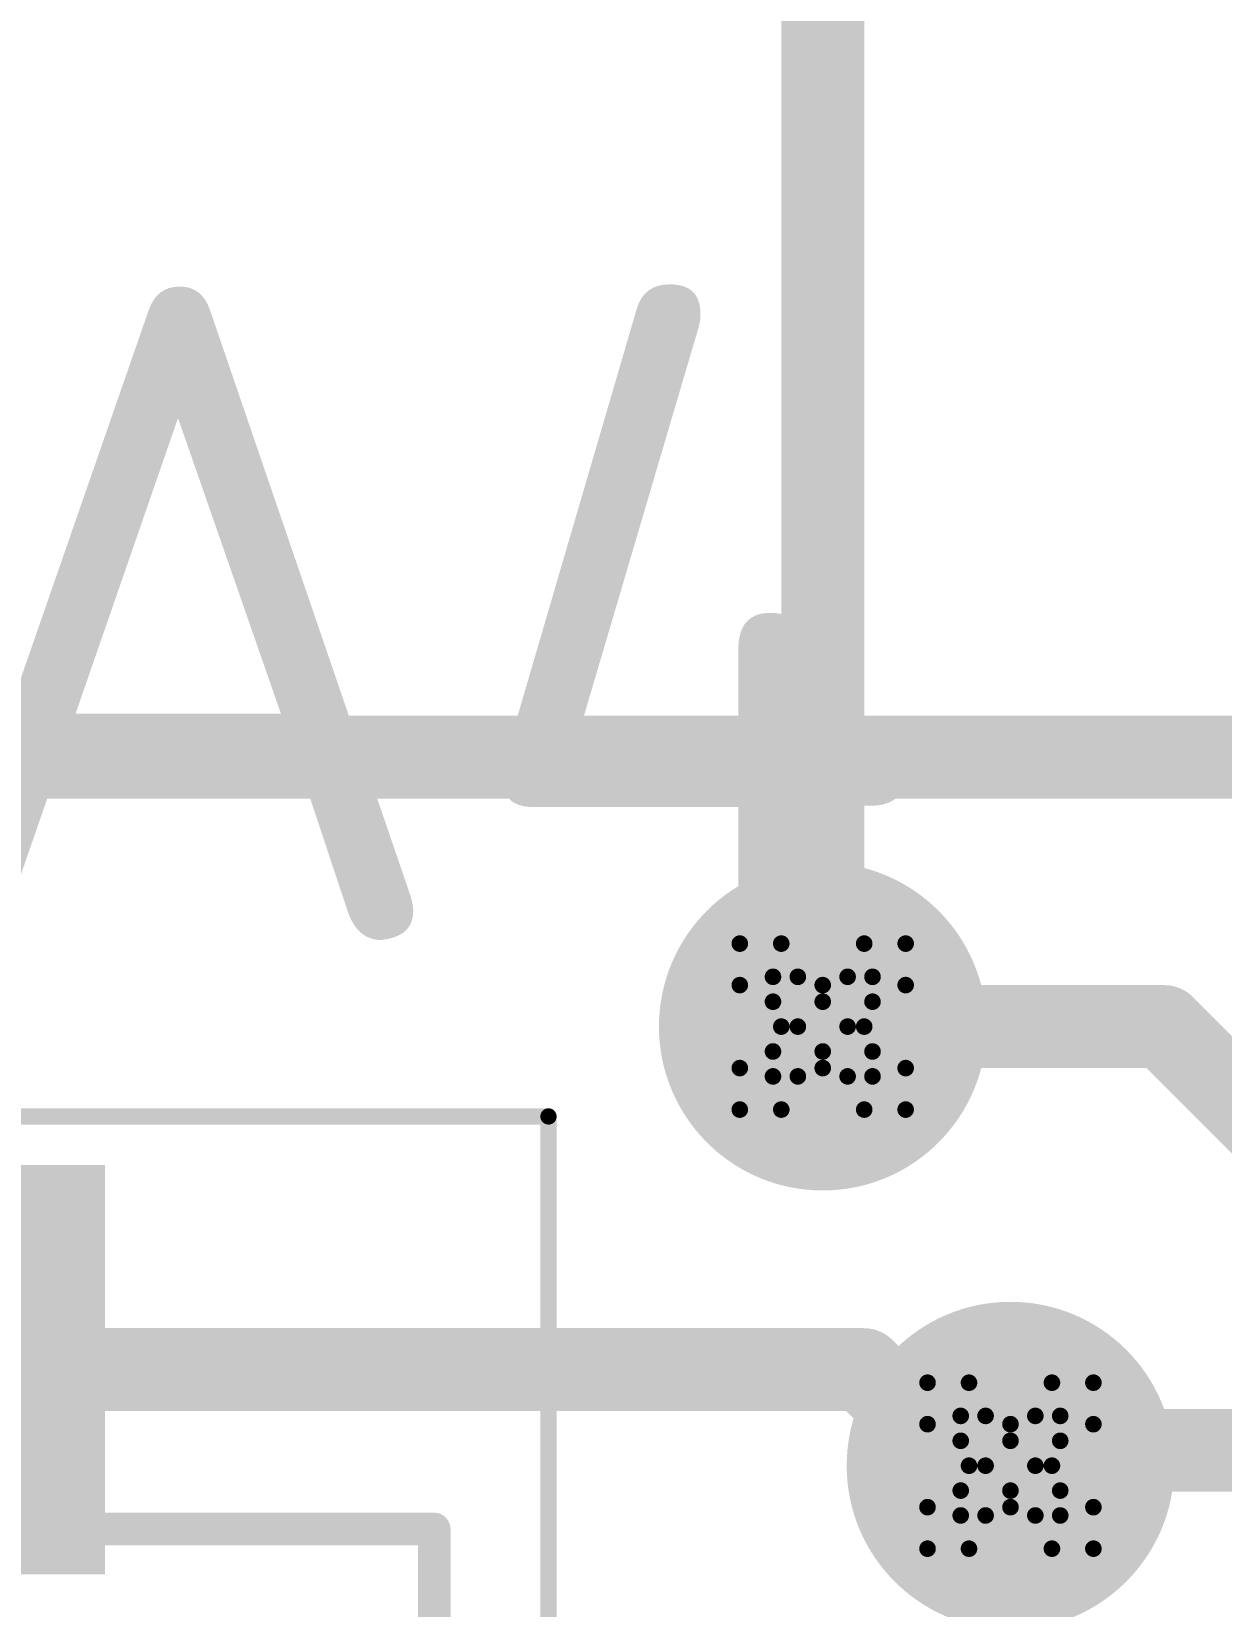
# Model space of a CAD drawing. Header units: millimetres. Extents: x 3219 to 51106, y -14166 to 2063.
# Drawn here: x 5599.305 to 5602.95, y 1784.683 to 1789.504 of the extents above; entities that cross this region are included whole.
import ezdxf

# ---------------------------------------------------------------- set-up
doc = ezdxf.new("R2010")
doc.units = ezdxf.units.MM
doc.layers.get('0').update_dxf_attribs({"lineweight": 53})
for name, color, linetype in [('Bottom Layer', 5, 'Continuous'), ('Bottom Solder', 6, 'Continuous'), ('Drill Drawing', 1, 'Continuous'), ('Mechanical 13', 56, 'Continuous'), ('Mechanical 15', 56, 'Continuous'), ('Top Layer', 1, 'Continuous'), ('Top Overlay', 2, 'Continuous'), ('Top Paste', 8, 'Continuous'), ('Top Solder', 216, 'Continuous')]:
    doc.layers.add(name, color=color, linetype=linetype)
doc.styles.add('GOST type B', font='GOST_B.TTF', dxfattribs={"height": 3.5})

# ---------------------------------------------------------------- blocks, each defined once
blk = doc.blocks.new('SOT_23_3_104')
at = {"layer": 'Top Layer'}
for points in [[(-0.525, 0.35), (0.525, 0.35), (0.525, -0.35), (-0.525, -0.35)], [(1.775, -0.6), (2.825, -0.6), (2.825, -1.3), (1.775, -1.3)], [(-0.525, -1.55), (0.525, -1.55), (0.525, -2.25), (-0.525, -2.25)]]:
    blk.add_hatch(color=1, dxfattribs=at).paths.add_polyline_path(points)
at = {"layer": 'Top Paste'}
for points in [[(-0.525, 0.35), (0.525, 0.35), (0.525, -0.35), (-0.525, -0.35)], [(1.775, -0.6), (2.825, -0.6), (2.825, -1.3), (1.775, -1.3)], [(-0.525, -1.55), (0.525, -1.55), (0.525, -2.25), (-0.525, -2.25)]]:
    blk.add_hatch(color=8, dxfattribs=at).paths.add_polyline_path(points)
at = {"layer": 'Top Solder'}
for points in [[(-0.6266, 0.4516), (0.6266, 0.4516), (0.6266, -0.4516), (-0.6266, -0.4516)], [(1.6734, -0.4984), (2.9266, -0.4984), (2.9266, -1.4016), (1.6734, -1.4016)], [(-0.6266, -1.4484), (0.6266, -1.4484), (0.6266, -2.3516), (-0.6266, -2.3516)]]:
    blk.add_hatch(color=216, dxfattribs=at).paths.add_polyline_path(points)
at = {"layer": 'Mechanical 13'}
for points in [[(1.438, 0.51, 0.1, 0.1, 0), (0.488, -0.44, 0.1, 0.1, 0)], [(0.488, 0.51, 0.1, 0.1, 0), (0.488, -2.41, 0.1, 0.1, 0)], [(0.488, 0.51, 0.1, 0.1, 0), (1.812, 0.51, 0.1, 0.1, 0)], [(1.812, 0.51, 0.1, 0.1, 0), (1.812, -2.41, 0.1, 0.1, 0)], [(0.488, -2.41, 0.1, 0.1, 0), (1.812, -2.41, 0.1, 0.1, 0)]]:
    blk.add_lwpolyline(points, format="xyseb", dxfattribs=at)
for points in [[(0.463, 0.51, 0.05, 0.05, 1), (0.513, 0.51, 0.05, 0.05, 1)], [(0.463, 0.51, 0.05, 0.05, 1), (0.513, 0.51, 0.05, 0.05, 1)], [(1.413, 0.51, 0.05, 0.05, 1), (1.463, 0.51, 0.05, 0.05, 1)], [(1.787, 0.51, 0.05, 0.05, 1), (1.837, 0.51, 0.05, 0.05, 1)], [(1.787, 0.51, 0.05, 0.05, 1), (1.837, 0.51, 0.05, 0.05, 1)], [(0.463, -0.44, 0.05, 0.05, 1), (0.513, -0.44, 0.05, 0.05, 1)], [(0.463, -2.41, 0.05, 0.05, 1), (0.513, -2.41, 0.05, 0.05, 1)], [(0.463, -2.41, 0.05, 0.05, 1), (0.513, -2.41, 0.05, 0.05, 1)], [(1.787, -2.41, 0.05, 0.05, 1), (1.837, -2.41, 0.05, 0.05, 1)], [(1.787, -2.41, 0.05, 0.05, 1), (1.837, -2.41, 0.05, 0.05, 1)]]:
    blk.add_lwpolyline(points, format="xyseb", close=True, dxfattribs=at)
at = {"layer": 'Mechanical 15'}
for points in [[(-0.775, 0.86, 0.05, 0.05, 0), (-0.775, -2.76, 0.05, 0.05, 0)], [(-0.775, 0.86, 0.05, 0.05, 0), (3.075, 0.86, 0.05, 0.05, 0)], [(3.075, 0.86, 0.05, 0.05, 0), (3.075, -2.76, 0.05, 0.05, 0)], [(-0.775, -2.76, 0.05, 0.05, 0), (3.075, -2.76, 0.05, 0.05, 0)]]:
    blk.add_lwpolyline(points, format="xyseb", dxfattribs=at)
for points in [[(-0.7875, 0.86, 0.025, 0.025, 1), (-0.7625, 0.86, 0.025, 0.025, 1)], [(-0.7875, 0.86, 0.025, 0.025, 1), (-0.7625, 0.86, 0.025, 0.025, 1)], [(3.0625, 0.86, 0.025, 0.025, 1), (3.0875, 0.86, 0.025, 0.025, 1)], [(3.0625, 0.86, 0.025, 0.025, 1), (3.0875, 0.86, 0.025, 0.025, 1)], [(-0.7875, -2.76, 0.025, 0.025, 1), (-0.7625, -2.76, 0.025, 0.025, 1)], [(-0.7875, -2.76, 0.025, 0.025, 1), (-0.7625, -2.76, 0.025, 0.025, 1)], [(3.0625, -2.76, 0.025, 0.025, 1), (3.0875, -2.76, 0.025, 0.025, 1)], [(3.0625, -2.76, 0.025, 0.025, 1), (3.0875, -2.76, 0.025, 0.025, 1)]]:
    blk.add_lwpolyline(points, format="xyseb", close=True, dxfattribs=at)
at = {"layer": 'Top Overlay'}
for points in [[(-0.525, 0.6, 0.2, 0.2, 0), (0.525, 0.6, 0.2, 0.2, 0)], [(0.875, 0.51, 0.2, 0.2, 0), (0.875, -2.41, 0.2, 0.2, 0)], [(0.875, 0.51, 0.2, 0.2, 0), (1.425, 0.51, 0.2, 0.2, 0)], [(1.425, 0.51, 0.2, 0.2, 0), (1.425, -2.41, 0.2, 0.2, 0)], [(0.875, -2.41, 0.2, 0.2, 0), (1.425, -2.41, 0.2, 0.2, 0)]]:
    blk.add_lwpolyline(points, format="xyseb", dxfattribs=at)
for points in [[(-0.575, 0.6, 0.1, 0.1, 1), (-0.475, 0.6, 0.1, 0.1, 1)], [(0.475, 0.6, 0.1, 0.1, 1), (0.575, 0.6, 0.1, 0.1, 1)], [(0.825, 0.51, 0.1, 0.1, 1), (0.925, 0.51, 0.1, 0.1, 1)], [(0.825, 0.51, 0.1, 0.1, 1), (0.925, 0.51, 0.1, 0.1, 1)], [(1.375, 0.51, 0.1, 0.1, 1), (1.475, 0.51, 0.1, 0.1, 1)], [(1.375, 0.51, 0.1, 0.1, 1), (1.475, 0.51, 0.1, 0.1, 1)], [(0.825, -2.41, 0.1, 0.1, 1), (0.925, -2.41, 0.1, 0.1, 1)], [(0.825, -2.41, 0.1, 0.1, 1), (0.925, -2.41, 0.1, 0.1, 1)], [(1.375, -2.41, 0.1, 0.1, 1), (1.475, -2.41, 0.1, 0.1, 1)], [(1.375, -2.41, 0.1, 0.1, 1), (1.475, -2.41, 0.1, 0.1, 1)]]:
    blk.add_lwpolyline(points, format="xyseb", close=True, dxfattribs=at)

msp = doc.modelspace()

# ---------------------------------------------------------------- hatches: boundary and pattern name
at = {"layer": 'Bottom Layer'}
h = msp.add_hatch(color=5, dxfattribs=at)
edge = h.paths.add_edge_path()
edge.add_arc((5601.7285, 1786.4581), 0.4, 0, 360)
h = msp.add_hatch(color=5, dxfattribs=at)
edge = h.paths.add_edge_path()
edge.add_arc((5602.3035, 1785.1141), 0.4, 0, 360)
at = {"layer": 'Bottom Solder'}
h = msp.add_hatch(color=6, dxfattribs=at)
edge = h.paths.add_edge_path()
edge.add_arc((5601.7285, 1786.4581), 0.5016, 0, 360)
h = msp.add_hatch(color=6, dxfattribs=at)
edge = h.paths.add_edge_path()
edge.add_arc((5602.3035, 1785.1141), 0.5016, 0, 360)
at = {"layer": 'Top Layer'}
h = msp.add_hatch(color=1, dxfattribs=at)
edge = h.paths.add_edge_path()
edge.add_arc((5601.7285, 1786.4581), 0.4, 0, 360)
h = msp.add_hatch(color=1, dxfattribs=at)
edge = h.paths.add_edge_path()
edge.add_arc((5602.3035, 1785.1141), 0.4, 0, 360)
at = {"layer": 'Top Solder'}
h = msp.add_hatch(color=216, dxfattribs=at)
edge = h.paths.add_edge_path()
edge.add_arc((5601.7285, 1786.4581), 0.5016, 0, 360)
h = msp.add_hatch(color=216, dxfattribs=at)
edge = h.paths.add_edge_path()
edge.add_arc((5602.3035, 1785.1141), 0.5016, 0, 360)

# ---------------------------------------------------------------- linework, layer by layer
at = {"layer": 'Bottom Layer'}
for points in [[(5601.7285, 1786.4581, 0.254, 0.254, 0), (5601.7285, 1791.8521, 0.254, 0.254, 0)], [(5602.3345, 1785.1141, 0.254, 0.254, 0), (5602.4285, 1785.2081, 0.254, 0.254, 0)], [(5602.4285, 1785.2081, 0.254, 0.254, 0), (5602.4755, 1785.1611, 0.254, 0.254, 0)], [(5602.4755, 1785.1611, 0.254, 0.254, 0), (5607.7815, 1785.1611, 0.254, 0.254, 0)], [(5602.3035, 1785.1141, 0.254, 0.254, 0), (5602.3345, 1785.1141, 0.254, 0.254, 0)]]:
    msp.add_lwpolyline(points, format="xyseb", dxfattribs=at)
for points in [[(5601.665, 1786.4581, 0.127, 0.127, 1), (5601.792, 1786.4581, 0.127, 0.127, 1)], [(5602.365, 1785.2081, 0.127, 0.127, 1), (5602.492, 1785.2081, 0.127, 0.127, 1)], [(5602.365, 1785.2081, 0.127, 0.127, 1), (5602.492, 1785.2081, 0.127, 0.127, 1)], [(5602.412, 1785.1611, 0.127, 0.127, 1), (5602.539, 1785.1611, 0.127, 0.127, 1)], [(5602.412, 1785.1611, 0.127, 0.127, 1), (5602.539, 1785.1611, 0.127, 0.127, 1)], [(5602.24, 1785.1141, 0.127, 0.127, 1), (5602.367, 1785.1141, 0.127, 0.127, 1)], [(5602.271, 1785.1141, 0.127, 0.127, 1), (5602.398, 1785.1141, 0.127, 0.127, 1)], [(5602.271, 1785.1141, 0.127, 0.127, 1), (5602.398, 1785.1141, 0.127, 0.127, 1)]]:
    msp.add_lwpolyline(points, format="xyseb", close=True, dxfattribs=at)
at = {"layer": 'Drill Drawing'}
for points in [[(5601.4745, 1786.5851, 0.0508, 0.0508, 0), (5601.4745, 1786.7121, 0.0508, 0.0508, 0)], [(5601.4745, 1786.7121, 0.0508, 0.0508, 0), (5601.6015, 1786.7121, 0.0508, 0.0508, 0)], [(5601.6015, 1786.7121, 0.0508, 0.0508, 0), (5601.7285, 1786.5851, 0.0508, 0.0508, 0)], [(5601.7285, 1786.5851, 0.0508, 0.0508, 0), (5601.8555, 1786.7121, 0.0508, 0.0508, 0)], [(5601.8555, 1786.7121, 0.0508, 0.0508, 0), (5601.9825, 1786.7121, 0.0508, 0.0508, 0)], [(5601.9825, 1786.5851, 0.0508, 0.0508, 0), (5601.9825, 1786.7121, 0.0508, 0.0508, 0)], [(5601.4745, 1786.5851, 0.0508, 0.0508, 0), (5601.6015, 1786.4581, 0.0508, 0.0508, 0)], [(5601.5761, 1786.5343, 0.0508, 0.0508, 0), (5601.5761, 1786.6105, 0.0508, 0.0508, 0)], [(5601.5761, 1786.6105, 0.0508, 0.0508, 0), (5601.6523, 1786.6105, 0.0508, 0.0508, 0)], [(5601.6523, 1786.6105, 0.0508, 0.0508, 0), (5601.7285, 1786.5343, 0.0508, 0.0508, 0)], [(5601.7285, 1786.5343, 0.0508, 0.0508, 0), (5601.8047, 1786.6105, 0.0508, 0.0508, 0)], [(5601.8047, 1786.6105, 0.0508, 0.0508, 0), (5601.8809, 1786.6105, 0.0508, 0.0508, 0)], [(5601.8555, 1786.4581, 0.0508, 0.0508, 0), (5601.9825, 1786.5851, 0.0508, 0.0508, 0)], [(5601.8809, 1786.5343, 0.0508, 0.0508, 0), (5601.8809, 1786.6105, 0.0508, 0.0508, 0)], [(5601.5761, 1786.5343, 0.0508, 0.0508, 0), (5601.6523, 1786.4581, 0.0508, 0.0508, 0)], [(5601.8047, 1786.4581, 0.0508, 0.0508, 0), (5601.8809, 1786.5343, 0.0508, 0.0508, 0)], [(5601.4745, 1786.3311, 0.0508, 0.0508, 0), (5601.6015, 1786.4581, 0.0508, 0.0508, 0)], [(5601.5761, 1786.3819, 0.0508, 0.0508, 0), (5601.6523, 1786.4581, 0.0508, 0.0508, 0)], [(5601.8047, 1786.4581, 0.0508, 0.0508, 0), (5601.8809, 1786.3819, 0.0508, 0.0508, 0)], [(5601.8555, 1786.4581, 0.0508, 0.0508, 0), (5601.9825, 1786.3311, 0.0508, 0.0508, 0)], [(5601.5761, 1786.3057, 0.0508, 0.0508, 0), (5601.5761, 1786.3819, 0.0508, 0.0508, 0)], [(5601.6523, 1786.3057, 0.0508, 0.0508, 0), (5601.7285, 1786.3819, 0.0508, 0.0508, 0)], [(5601.7285, 1786.3819, 0.0508, 0.0508, 0), (5601.8047, 1786.3057, 0.0508, 0.0508, 0)], [(5601.8809, 1786.3057, 0.0508, 0.0508, 0), (5601.8809, 1786.3819, 0.0508, 0.0508, 0)], [(5601.4745, 1786.2041, 0.0508, 0.0508, 0), (5601.4745, 1786.3311, 0.0508, 0.0508, 0)], [(5601.5761, 1786.3057, 0.0508, 0.0508, 0), (5601.6523, 1786.3057, 0.0508, 0.0508, 0)], [(5601.6015, 1786.2041, 0.0508, 0.0508, 0), (5601.7285, 1786.3311, 0.0508, 0.0508, 0)], [(5601.7285, 1786.3311, 0.0508, 0.0508, 0), (5601.8555, 1786.2041, 0.0508, 0.0508, 0)], [(5601.8047, 1786.3057, 0.0508, 0.0508, 0), (5601.8809, 1786.3057, 0.0508, 0.0508, 0)], [(5601.9825, 1786.2041, 0.0508, 0.0508, 0), (5601.9825, 1786.3311, 0.0508, 0.0508, 0)], [(5601.4745, 1786.2041, 0.0508, 0.0508, 0), (5601.6015, 1786.2041, 0.0508, 0.0508, 0)], [(5601.8555, 1786.2041, 0.0508, 0.0508, 0), (5601.9825, 1786.2041, 0.0508, 0.0508, 0)], [(5602.0495, 1785.2411, 0.0508, 0.0508, 0), (5602.0495, 1785.3681, 0.0508, 0.0508, 0)], [(5602.0495, 1785.3681, 0.0508, 0.0508, 0), (5602.1765, 1785.3681, 0.0508, 0.0508, 0)], [(5602.1765, 1785.3681, 0.0508, 0.0508, 0), (5602.3035, 1785.2411, 0.0508, 0.0508, 0)], [(5602.3035, 1785.2411, 0.0508, 0.0508, 0), (5602.4305, 1785.3681, 0.0508, 0.0508, 0)], [(5602.4305, 1785.3681, 0.0508, 0.0508, 0), (5602.5575, 1785.3681, 0.0508, 0.0508, 0)], [(5602.5575, 1785.2411, 0.0508, 0.0508, 0), (5602.5575, 1785.3681, 0.0508, 0.0508, 0)], [(5602.0495, 1785.2411, 0.0508, 0.0508, 0), (5602.1765, 1785.1141, 0.0508, 0.0508, 0)], [(5602.1511, 1785.1903, 0.0508, 0.0508, 0), (5602.1511, 1785.2665, 0.0508, 0.0508, 0)], [(5602.1511, 1785.2665, 0.0508, 0.0508, 0), (5602.2273, 1785.2665, 0.0508, 0.0508, 0)], [(5602.2273, 1785.2665, 0.0508, 0.0508, 0), (5602.3035, 1785.1903, 0.0508, 0.0508, 0)], [(5602.3035, 1785.1903, 0.0508, 0.0508, 0), (5602.3797, 1785.2665, 0.0508, 0.0508, 0)], [(5602.3797, 1785.2665, 0.0508, 0.0508, 0), (5602.4559, 1785.2665, 0.0508, 0.0508, 0)], [(5602.4305, 1785.1141, 0.0508, 0.0508, 0), (5602.5575, 1785.2411, 0.0508, 0.0508, 0)], [(5602.4559, 1785.1903, 0.0508, 0.0508, 0), (5602.4559, 1785.2665, 0.0508, 0.0508, 0)], [(5602.1511, 1785.1903, 0.0508, 0.0508, 0), (5602.2273, 1785.1141, 0.0508, 0.0508, 0)], [(5602.3797, 1785.1141, 0.0508, 0.0508, 0), (5602.4559, 1785.1903, 0.0508, 0.0508, 0)], [(5602.0495, 1784.9871, 0.0508, 0.0508, 0), (5602.1765, 1785.1141, 0.0508, 0.0508, 0)], [(5602.1511, 1785.0379, 0.0508, 0.0508, 0), (5602.2273, 1785.1141, 0.0508, 0.0508, 0)], [(5602.3797, 1785.1141, 0.0508, 0.0508, 0), (5602.4559, 1785.0379, 0.0508, 0.0508, 0)], [(5602.4305, 1785.1141, 0.0508, 0.0508, 0), (5602.5575, 1784.9871, 0.0508, 0.0508, 0)], [(5602.1511, 1784.9617, 0.0508, 0.0508, 0), (5602.1511, 1785.0379, 0.0508, 0.0508, 0)], [(5602.2273, 1784.9617, 0.0508, 0.0508, 0), (5602.3035, 1785.0379, 0.0508, 0.0508, 0)], [(5602.3035, 1785.0379, 0.0508, 0.0508, 0), (5602.3797, 1784.9617, 0.0508, 0.0508, 0)], [(5602.4559, 1784.9617, 0.0508, 0.0508, 0), (5602.4559, 1785.0379, 0.0508, 0.0508, 0)], [(5602.0495, 1784.8601, 0.0508, 0.0508, 0), (5602.0495, 1784.9871, 0.0508, 0.0508, 0)], [(5602.1511, 1784.9617, 0.0508, 0.0508, 0), (5602.2273, 1784.9617, 0.0508, 0.0508, 0)], [(5602.1765, 1784.8601, 0.0508, 0.0508, 0), (5602.3035, 1784.9871, 0.0508, 0.0508, 0)], [(5602.3035, 1784.9871, 0.0508, 0.0508, 0), (5602.4305, 1784.8601, 0.0508, 0.0508, 0)], [(5602.3797, 1784.9617, 0.0508, 0.0508, 0), (5602.4559, 1784.9617, 0.0508, 0.0508, 0)], [(5602.5575, 1784.8601, 0.0508, 0.0508, 0), (5602.5575, 1784.9871, 0.0508, 0.0508, 0)], [(5602.0495, 1784.8601, 0.0508, 0.0508, 0), (5602.1765, 1784.8601, 0.0508, 0.0508, 0)], [(5602.4305, 1784.8601, 0.0508, 0.0508, 0), (5602.5575, 1784.8601, 0.0508, 0.0508, 0)]]:
    msp.add_lwpolyline(points, format="xyseb", dxfattribs=at)
for points in [[(5601.4618, 1786.7121, 0.0254, 0.0254, 1), (5601.4872, 1786.7121, 0.0254, 0.0254, 1)], [(5601.4618, 1786.7121, 0.0254, 0.0254, 1), (5601.4872, 1786.7121, 0.0254, 0.0254, 1)], [(5601.5888, 1786.7121, 0.0254, 0.0254, 1), (5601.6142, 1786.7121, 0.0254, 0.0254, 1)], [(5601.5888, 1786.7121, 0.0254, 0.0254, 1), (5601.6142, 1786.7121, 0.0254, 0.0254, 1)], [(5601.8428, 1786.7121, 0.0254, 0.0254, 1), (5601.8682, 1786.7121, 0.0254, 0.0254, 1)], [(5601.8428, 1786.7121, 0.0254, 0.0254, 1), (5601.8682, 1786.7121, 0.0254, 0.0254, 1)], [(5601.9698, 1786.7121, 0.0254, 0.0254, 1), (5601.9952, 1786.7121, 0.0254, 0.0254, 1)], [(5601.9698, 1786.7121, 0.0254, 0.0254, 1), (5601.9952, 1786.7121, 0.0254, 0.0254, 1)], [(5601.4618, 1786.5851, 0.0254, 0.0254, 1), (5601.4872, 1786.5851, 0.0254, 0.0254, 1)], [(5601.4618, 1786.5851, 0.0254, 0.0254, 1), (5601.4872, 1786.5851, 0.0254, 0.0254, 1)], [(5601.5634, 1786.6105, 0.0254, 0.0254, 1), (5601.5888, 1786.6105, 0.0254, 0.0254, 1)], [(5601.5634, 1786.6105, 0.0254, 0.0254, 1), (5601.5888, 1786.6105, 0.0254, 0.0254, 1)], [(5601.6396, 1786.6105, 0.0254, 0.0254, 1), (5601.665, 1786.6105, 0.0254, 0.0254, 1)], [(5601.6396, 1786.6105, 0.0254, 0.0254, 1), (5601.665, 1786.6105, 0.0254, 0.0254, 1)], [(5601.7158, 1786.5851, 0.0254, 0.0254, 1), (5601.7412, 1786.5851, 0.0254, 0.0254, 1)], [(5601.7158, 1786.5851, 0.0254, 0.0254, 1), (5601.7412, 1786.5851, 0.0254, 0.0254, 1)], [(5601.792, 1786.6105, 0.0254, 0.0254, 1), (5601.8174, 1786.6105, 0.0254, 0.0254, 1)], [(5601.792, 1786.6105, 0.0254, 0.0254, 1), (5601.8174, 1786.6105, 0.0254, 0.0254, 1)], [(5601.8682, 1786.6105, 0.0254, 0.0254, 1), (5601.8936, 1786.6105, 0.0254, 0.0254, 1)], [(5601.8682, 1786.6105, 0.0254, 0.0254, 1), (5601.8936, 1786.6105, 0.0254, 0.0254, 1)], [(5601.9698, 1786.5851, 0.0254, 0.0254, 1), (5601.9952, 1786.5851, 0.0254, 0.0254, 1)], [(5601.9698, 1786.5851, 0.0254, 0.0254, 1), (5601.9952, 1786.5851, 0.0254, 0.0254, 1)], [(5601.5634, 1786.5343, 0.0254, 0.0254, 1), (5601.5888, 1786.5343, 0.0254, 0.0254, 1)], [(5601.5634, 1786.5343, 0.0254, 0.0254, 1), (5601.5888, 1786.5343, 0.0254, 0.0254, 1)], [(5601.7158, 1786.5343, 0.0254, 0.0254, 1), (5601.7412, 1786.5343, 0.0254, 0.0254, 1)], [(5601.7158, 1786.5343, 0.0254, 0.0254, 1), (5601.7412, 1786.5343, 0.0254, 0.0254, 1)], [(5601.8682, 1786.5343, 0.0254, 0.0254, 1), (5601.8936, 1786.5343, 0.0254, 0.0254, 1)], [(5601.8682, 1786.5343, 0.0254, 0.0254, 1), (5601.8936, 1786.5343, 0.0254, 0.0254, 1)], [(5601.5888, 1786.4581, 0.0254, 0.0254, 1), (5601.6142, 1786.4581, 0.0254, 0.0254, 1)], [(5601.5888, 1786.4581, 0.0254, 0.0254, 1), (5601.6142, 1786.4581, 0.0254, 0.0254, 1)], [(5601.6396, 1786.4581, 0.0254, 0.0254, 1), (5601.665, 1786.4581, 0.0254, 0.0254, 1)], [(5601.6396, 1786.4581, 0.0254, 0.0254, 1), (5601.665, 1786.4581, 0.0254, 0.0254, 1)], [(5601.792, 1786.4581, 0.0254, 0.0254, 1), (5601.8174, 1786.4581, 0.0254, 0.0254, 1)], [(5601.792, 1786.4581, 0.0254, 0.0254, 1), (5601.8174, 1786.4581, 0.0254, 0.0254, 1)], [(5601.8428, 1786.4581, 0.0254, 0.0254, 1), (5601.8682, 1786.4581, 0.0254, 0.0254, 1)], [(5601.8428, 1786.4581, 0.0254, 0.0254, 1), (5601.8682, 1786.4581, 0.0254, 0.0254, 1)], [(5601.5634, 1786.3819, 0.0254, 0.0254, 1), (5601.5888, 1786.3819, 0.0254, 0.0254, 1)], [(5601.5634, 1786.3819, 0.0254, 0.0254, 1), (5601.5888, 1786.3819, 0.0254, 0.0254, 1)], [(5601.7158, 1786.3819, 0.0254, 0.0254, 1), (5601.7412, 1786.3819, 0.0254, 0.0254, 1)], [(5601.7158, 1786.3819, 0.0254, 0.0254, 1), (5601.7412, 1786.3819, 0.0254, 0.0254, 1)], [(5601.8682, 1786.3819, 0.0254, 0.0254, 1), (5601.8936, 1786.3819, 0.0254, 0.0254, 1)], [(5601.8682, 1786.3819, 0.0254, 0.0254, 1), (5601.8936, 1786.3819, 0.0254, 0.0254, 1)], [(5601.4618, 1786.3311, 0.0254, 0.0254, 1), (5601.4872, 1786.3311, 0.0254, 0.0254, 1)], [(5601.4618, 1786.3311, 0.0254, 0.0254, 1), (5601.4872, 1786.3311, 0.0254, 0.0254, 1)], [(5601.5634, 1786.3057, 0.0254, 0.0254, 1), (5601.5888, 1786.3057, 0.0254, 0.0254, 1)], [(5601.5634, 1786.3057, 0.0254, 0.0254, 1), (5601.5888, 1786.3057, 0.0254, 0.0254, 1)], [(5601.6396, 1786.3057, 0.0254, 0.0254, 1), (5601.665, 1786.3057, 0.0254, 0.0254, 1)], [(5601.6396, 1786.3057, 0.0254, 0.0254, 1), (5601.665, 1786.3057, 0.0254, 0.0254, 1)], [(5601.7158, 1786.3311, 0.0254, 0.0254, 1), (5601.7412, 1786.3311, 0.0254, 0.0254, 1)], [(5601.7158, 1786.3311, 0.0254, 0.0254, 1), (5601.7412, 1786.3311, 0.0254, 0.0254, 1)], [(5601.792, 1786.3057, 0.0254, 0.0254, 1), (5601.8174, 1786.3057, 0.0254, 0.0254, 1)], [(5601.792, 1786.3057, 0.0254, 0.0254, 1), (5601.8174, 1786.3057, 0.0254, 0.0254, 1)], [(5601.8682, 1786.3057, 0.0254, 0.0254, 1), (5601.8936, 1786.3057, 0.0254, 0.0254, 1)], [(5601.8682, 1786.3057, 0.0254, 0.0254, 1), (5601.8936, 1786.3057, 0.0254, 0.0254, 1)], [(5601.9698, 1786.3311, 0.0254, 0.0254, 1), (5601.9952, 1786.3311, 0.0254, 0.0254, 1)], [(5601.9698, 1786.3311, 0.0254, 0.0254, 1), (5601.9952, 1786.3311, 0.0254, 0.0254, 1)], [(5601.4618, 1786.2041, 0.0254, 0.0254, 1), (5601.4872, 1786.2041, 0.0254, 0.0254, 1)], [(5601.4618, 1786.2041, 0.0254, 0.0254, 1), (5601.4872, 1786.2041, 0.0254, 0.0254, 1)], [(5601.5888, 1786.2041, 0.0254, 0.0254, 1), (5601.6142, 1786.2041, 0.0254, 0.0254, 1)], [(5601.5888, 1786.2041, 0.0254, 0.0254, 1), (5601.6142, 1786.2041, 0.0254, 0.0254, 1)], [(5601.8428, 1786.2041, 0.0254, 0.0254, 1), (5601.8682, 1786.2041, 0.0254, 0.0254, 1)], [(5601.8428, 1786.2041, 0.0254, 0.0254, 1), (5601.8682, 1786.2041, 0.0254, 0.0254, 1)], [(5601.9698, 1786.2041, 0.0254, 0.0254, 1), (5601.9952, 1786.2041, 0.0254, 0.0254, 1)], [(5601.9698, 1786.2041, 0.0254, 0.0254, 1), (5601.9952, 1786.2041, 0.0254, 0.0254, 1)], [(5602.0368, 1785.3681, 0.0254, 0.0254, 1), (5602.0622, 1785.3681, 0.0254, 0.0254, 1)], [(5602.0368, 1785.3681, 0.0254, 0.0254, 1), (5602.0622, 1785.3681, 0.0254, 0.0254, 1)], [(5602.1638, 1785.3681, 0.0254, 0.0254, 1), (5602.1892, 1785.3681, 0.0254, 0.0254, 1)], [(5602.1638, 1785.3681, 0.0254, 0.0254, 1), (5602.1892, 1785.3681, 0.0254, 0.0254, 1)], [(5602.4178, 1785.3681, 0.0254, 0.0254, 1), (5602.4432, 1785.3681, 0.0254, 0.0254, 1)], [(5602.4178, 1785.3681, 0.0254, 0.0254, 1), (5602.4432, 1785.3681, 0.0254, 0.0254, 1)], [(5602.5448, 1785.3681, 0.0254, 0.0254, 1), (5602.5702, 1785.3681, 0.0254, 0.0254, 1)], [(5602.5448, 1785.3681, 0.0254, 0.0254, 1), (5602.5702, 1785.3681, 0.0254, 0.0254, 1)], [(5602.0368, 1785.2411, 0.0254, 0.0254, 1), (5602.0622, 1785.2411, 0.0254, 0.0254, 1)], [(5602.0368, 1785.2411, 0.0254, 0.0254, 1), (5602.0622, 1785.2411, 0.0254, 0.0254, 1)], [(5602.1384, 1785.2665, 0.0254, 0.0254, 1), (5602.1638, 1785.2665, 0.0254, 0.0254, 1)], [(5602.1384, 1785.2665, 0.0254, 0.0254, 1), (5602.1638, 1785.2665, 0.0254, 0.0254, 1)], [(5602.2146, 1785.2665, 0.0254, 0.0254, 1), (5602.24, 1785.2665, 0.0254, 0.0254, 1)], [(5602.2146, 1785.2665, 0.0254, 0.0254, 1), (5602.24, 1785.2665, 0.0254, 0.0254, 1)], [(5602.2908, 1785.2411, 0.0254, 0.0254, 1), (5602.3162, 1785.2411, 0.0254, 0.0254, 1)], [(5602.2908, 1785.2411, 0.0254, 0.0254, 1), (5602.3162, 1785.2411, 0.0254, 0.0254, 1)], [(5602.367, 1785.2665, 0.0254, 0.0254, 1), (5602.3924, 1785.2665, 0.0254, 0.0254, 1)], [(5602.367, 1785.2665, 0.0254, 0.0254, 1), (5602.3924, 1785.2665, 0.0254, 0.0254, 1)], [(5602.4432, 1785.2665, 0.0254, 0.0254, 1), (5602.4686, 1785.2665, 0.0254, 0.0254, 1)], [(5602.4432, 1785.2665, 0.0254, 0.0254, 1), (5602.4686, 1785.2665, 0.0254, 0.0254, 1)], [(5602.5448, 1785.2411, 0.0254, 0.0254, 1), (5602.5702, 1785.2411, 0.0254, 0.0254, 1)], [(5602.5448, 1785.2411, 0.0254, 0.0254, 1), (5602.5702, 1785.2411, 0.0254, 0.0254, 1)], [(5602.1384, 1785.1903, 0.0254, 0.0254, 1), (5602.1638, 1785.1903, 0.0254, 0.0254, 1)], [(5602.1384, 1785.1903, 0.0254, 0.0254, 1), (5602.1638, 1785.1903, 0.0254, 0.0254, 1)], [(5602.2908, 1785.1903, 0.0254, 0.0254, 1), (5602.3162, 1785.1903, 0.0254, 0.0254, 1)], [(5602.2908, 1785.1903, 0.0254, 0.0254, 1), (5602.3162, 1785.1903, 0.0254, 0.0254, 1)], [(5602.4432, 1785.1903, 0.0254, 0.0254, 1), (5602.4686, 1785.1903, 0.0254, 0.0254, 1)], [(5602.4432, 1785.1903, 0.0254, 0.0254, 1), (5602.4686, 1785.1903, 0.0254, 0.0254, 1)], [(5602.1638, 1785.1141, 0.0254, 0.0254, 1), (5602.1892, 1785.1141, 0.0254, 0.0254, 1)], [(5602.1638, 1785.1141, 0.0254, 0.0254, 1), (5602.1892, 1785.1141, 0.0254, 0.0254, 1)], [(5602.2146, 1785.1141, 0.0254, 0.0254, 1), (5602.24, 1785.1141, 0.0254, 0.0254, 1)], [(5602.2146, 1785.1141, 0.0254, 0.0254, 1), (5602.24, 1785.1141, 0.0254, 0.0254, 1)], [(5602.367, 1785.1141, 0.0254, 0.0254, 1), (5602.3924, 1785.1141, 0.0254, 0.0254, 1)], [(5602.367, 1785.1141, 0.0254, 0.0254, 1), (5602.3924, 1785.1141, 0.0254, 0.0254, 1)], [(5602.4178, 1785.1141, 0.0254, 0.0254, 1), (5602.4432, 1785.1141, 0.0254, 0.0254, 1)], [(5602.4178, 1785.1141, 0.0254, 0.0254, 1), (5602.4432, 1785.1141, 0.0254, 0.0254, 1)], [(5602.1384, 1785.0379, 0.0254, 0.0254, 1), (5602.1638, 1785.0379, 0.0254, 0.0254, 1)], [(5602.1384, 1785.0379, 0.0254, 0.0254, 1), (5602.1638, 1785.0379, 0.0254, 0.0254, 1)], [(5602.2908, 1785.0379, 0.0254, 0.0254, 1), (5602.3162, 1785.0379, 0.0254, 0.0254, 1)], [(5602.2908, 1785.0379, 0.0254, 0.0254, 1), (5602.3162, 1785.0379, 0.0254, 0.0254, 1)], [(5602.4432, 1785.0379, 0.0254, 0.0254, 1), (5602.4686, 1785.0379, 0.0254, 0.0254, 1)], [(5602.4432, 1785.0379, 0.0254, 0.0254, 1), (5602.4686, 1785.0379, 0.0254, 0.0254, 1)], [(5602.0368, 1784.9871, 0.0254, 0.0254, 1), (5602.0622, 1784.9871, 0.0254, 0.0254, 1)], [(5602.0368, 1784.9871, 0.0254, 0.0254, 1), (5602.0622, 1784.9871, 0.0254, 0.0254, 1)], [(5602.1384, 1784.9617, 0.0254, 0.0254, 1), (5602.1638, 1784.9617, 0.0254, 0.0254, 1)], [(5602.1384, 1784.9617, 0.0254, 0.0254, 1), (5602.1638, 1784.9617, 0.0254, 0.0254, 1)], [(5602.2146, 1784.9617, 0.0254, 0.0254, 1), (5602.24, 1784.9617, 0.0254, 0.0254, 1)], [(5602.2146, 1784.9617, 0.0254, 0.0254, 1), (5602.24, 1784.9617, 0.0254, 0.0254, 1)], [(5602.2908, 1784.9871, 0.0254, 0.0254, 1), (5602.3162, 1784.9871, 0.0254, 0.0254, 1)], [(5602.2908, 1784.9871, 0.0254, 0.0254, 1), (5602.3162, 1784.9871, 0.0254, 0.0254, 1)], [(5602.367, 1784.9617, 0.0254, 0.0254, 1), (5602.3924, 1784.9617, 0.0254, 0.0254, 1)], [(5602.367, 1784.9617, 0.0254, 0.0254, 1), (5602.3924, 1784.9617, 0.0254, 0.0254, 1)], [(5602.4432, 1784.9617, 0.0254, 0.0254, 1), (5602.4686, 1784.9617, 0.0254, 0.0254, 1)], [(5602.4432, 1784.9617, 0.0254, 0.0254, 1), (5602.4686, 1784.9617, 0.0254, 0.0254, 1)], [(5602.5448, 1784.9871, 0.0254, 0.0254, 1), (5602.5702, 1784.9871, 0.0254, 0.0254, 1)], [(5602.5448, 1784.9871, 0.0254, 0.0254, 1), (5602.5702, 1784.9871, 0.0254, 0.0254, 1)], [(5602.0368, 1784.8601, 0.0254, 0.0254, 1), (5602.0622, 1784.8601, 0.0254, 0.0254, 1)], [(5602.0368, 1784.8601, 0.0254, 0.0254, 1), (5602.0622, 1784.8601, 0.0254, 0.0254, 1)], [(5602.1638, 1784.8601, 0.0254, 0.0254, 1), (5602.1892, 1784.8601, 0.0254, 0.0254, 1)], [(5602.1638, 1784.8601, 0.0254, 0.0254, 1), (5602.1892, 1784.8601, 0.0254, 0.0254, 1)], [(5602.4178, 1784.8601, 0.0254, 0.0254, 1), (5602.4432, 1784.8601, 0.0254, 0.0254, 1)], [(5602.4178, 1784.8601, 0.0254, 0.0254, 1), (5602.4432, 1784.8601, 0.0254, 0.0254, 1)], [(5602.5448, 1784.8601, 0.0254, 0.0254, 1), (5602.5702, 1784.8601, 0.0254, 0.0254, 1)], [(5602.5448, 1784.8601, 0.0254, 0.0254, 1), (5602.5702, 1784.8601, 0.0254, 0.0254, 1)]]:
    msp.add_lwpolyline(points, format="xyseb", close=True, dxfattribs=at)
at = {"layer": 'Top Layer'}
for points in [[(5589.424, 1787.2831, 0.254, 0.254, 0), (5603.2185, 1787.2831, 0.254, 0.254, 0)], [(5601.7285, 1786.4581, 0.254, 0.254, 0), (5602.7735, 1786.4581, 0.254, 0.254, 0)], [(5602.7735, 1786.4581, 0.254, 0.254, 0), (5603.6349, 1785.5967, 0.254, 0.254, 0)], [(5599.0785, 1785.4081, 0.254, 0.254, 0), (5601.8535, 1785.4081, 0.254, 0.254, 0)], [(5601.8535, 1785.4081, 0.254, 0.254, 0), (5602.1475, 1785.1141, 0.254, 0.254, 0)], [(5602.1475, 1785.1141, 0.254, 0.254, 0), (5602.3035, 1785.1141, 0.254, 0.254, 0)]]:
    msp.add_lwpolyline(points, format="xyseb", dxfattribs=at)
for points in [[(5601.665, 1786.4581, 0.127, 0.127, 1), (5601.792, 1786.4581, 0.127, 0.127, 1)], [(5602.71, 1786.4581, 0.127, 0.127, 1), (5602.837, 1786.4581, 0.127, 0.127, 1)], [(5602.71, 1786.4581, 0.127, 0.127, 1), (5602.837, 1786.4581, 0.127, 0.127, 1)], [(5601.79, 1785.4081, 0.127, 0.127, 1), (5601.917, 1785.4081, 0.127, 0.127, 1)], [(5601.79, 1785.4081, 0.127, 0.127, 1), (5601.917, 1785.4081, 0.127, 0.127, 1)], [(5602.084, 1785.1141, 0.127, 0.127, 1), (5602.211, 1785.1141, 0.127, 0.127, 1)], [(5602.084, 1785.1141, 0.127, 0.127, 1), (5602.211, 1785.1141, 0.127, 0.127, 1)], [(5602.24, 1785.1141, 0.127, 0.127, 1), (5602.367, 1785.1141, 0.127, 0.127, 1)]]:
    msp.add_lwpolyline(points, format="xyseb", close=True, dxfattribs=at)

# ---------------------------------------------------------------- block references
at = {"rotation": 90}
msp.add_blockref('SOT_23_3_104', (5598.1285, 1783.1081), dxfattribs=at)

# ---------------------------------------------------------------- texts
at = {"layer": 'Top Overlay', "style": 'GOST type B'}
msp.add_text('DA4', height=2, dxfattribs=at).set_placement((5597.2505, 1786.7233))

doc.saveas('drawing.dxf')
